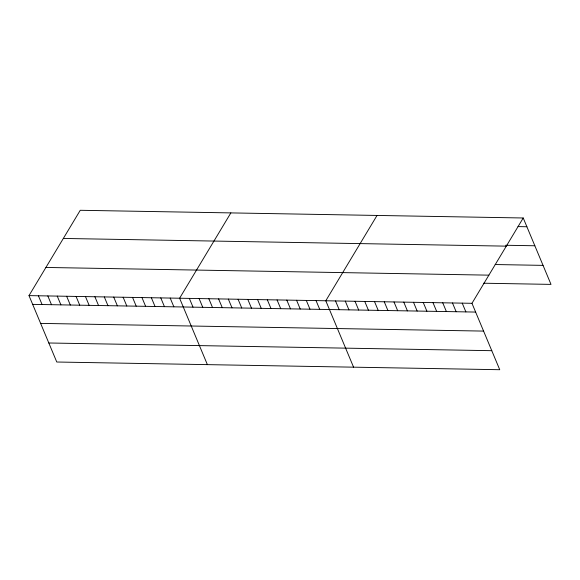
<?xml version="1.0" encoding="UTF-8"?>
<svg xmlns="http://www.w3.org/2000/svg" width="580" height="580" viewBox="0 0 580 580"><rect width="100%" height="100%" fill="white"/><g stroke="black" fill="none" stroke-linecap="round" stroke-linejoin="round"><path stroke-width="0.87" d="M523.225 217.986L471.968 303.311L499.742 369.714L56.775 362.014L29 295.611L80.257 210.286L523.225 217.986L551 284.388L483.669 283.221M230.862 212.904L179.612 298.229L207.386 364.631M377.043 215.448L325.786 300.766L353.568 367.169M518.027 226.591L526.886 226.751M505.608 245.26L534.847 245.768M63.343 238.445L506.311 246.145M495.204 264.538L543.039 265.372M45.914 267.452L488.882 275.152M29 295.611L471.968 303.311M32.661 304.369L475.629 312.069M40.622 323.394L483.589 331.093M48.822 342.99L491.789 350.69M462.224 303.137L465.885 311.902M452.48 302.97L456.141 311.728M442.728 302.803L446.397 311.562M432.985 302.63L436.653 311.395M423.24 302.463L426.902 311.221M413.497 302.289L417.158 311.054M403.752 302.122L407.414 310.88M394.001 301.955L397.67 310.713M384.257 301.781L387.926 310.546M374.513 301.614L378.182 310.373M364.769 301.448L368.43 310.206M355.025 301.274L358.687 310.039M345.281 301.107L348.942 309.865M335.53 300.94L339.199 309.698M316.042 300.599L319.711 309.357M306.298 300.425L309.959 309.191M296.554 300.259L300.215 309.017M286.81 300.092L290.471 308.85M277.059 299.918L280.727 308.683M267.315 299.751L270.983 308.509M257.571 299.584L261.232 308.342M247.827 299.411L251.488 308.176M238.083 299.244L241.744 308.002M228.332 299.077L232 307.835M218.588 298.903L222.256 307.668M208.844 298.736L212.512 307.494M199.1 298.57L202.761 307.327M189.356 298.395L193.017 307.154M170.194 298.062L173.862 306.827M160.783 297.902L164.444 306.661M151.373 297.736L155.034 306.494M141.955 297.576L145.624 306.334M132.544 297.41L136.206 306.168M123.134 297.243L126.795 306.008M113.716 297.083L117.385 305.841M104.306 296.916L107.967 305.682M94.888 296.757L98.556 305.515M85.478 296.59L89.146 305.348M76.067 296.431L79.728 305.189M66.649 296.264L70.318 305.022M57.239 296.097L60.907 304.863M47.828 295.938L51.489 304.696M38.41 295.771L42.079 304.536"/></g></svg>
